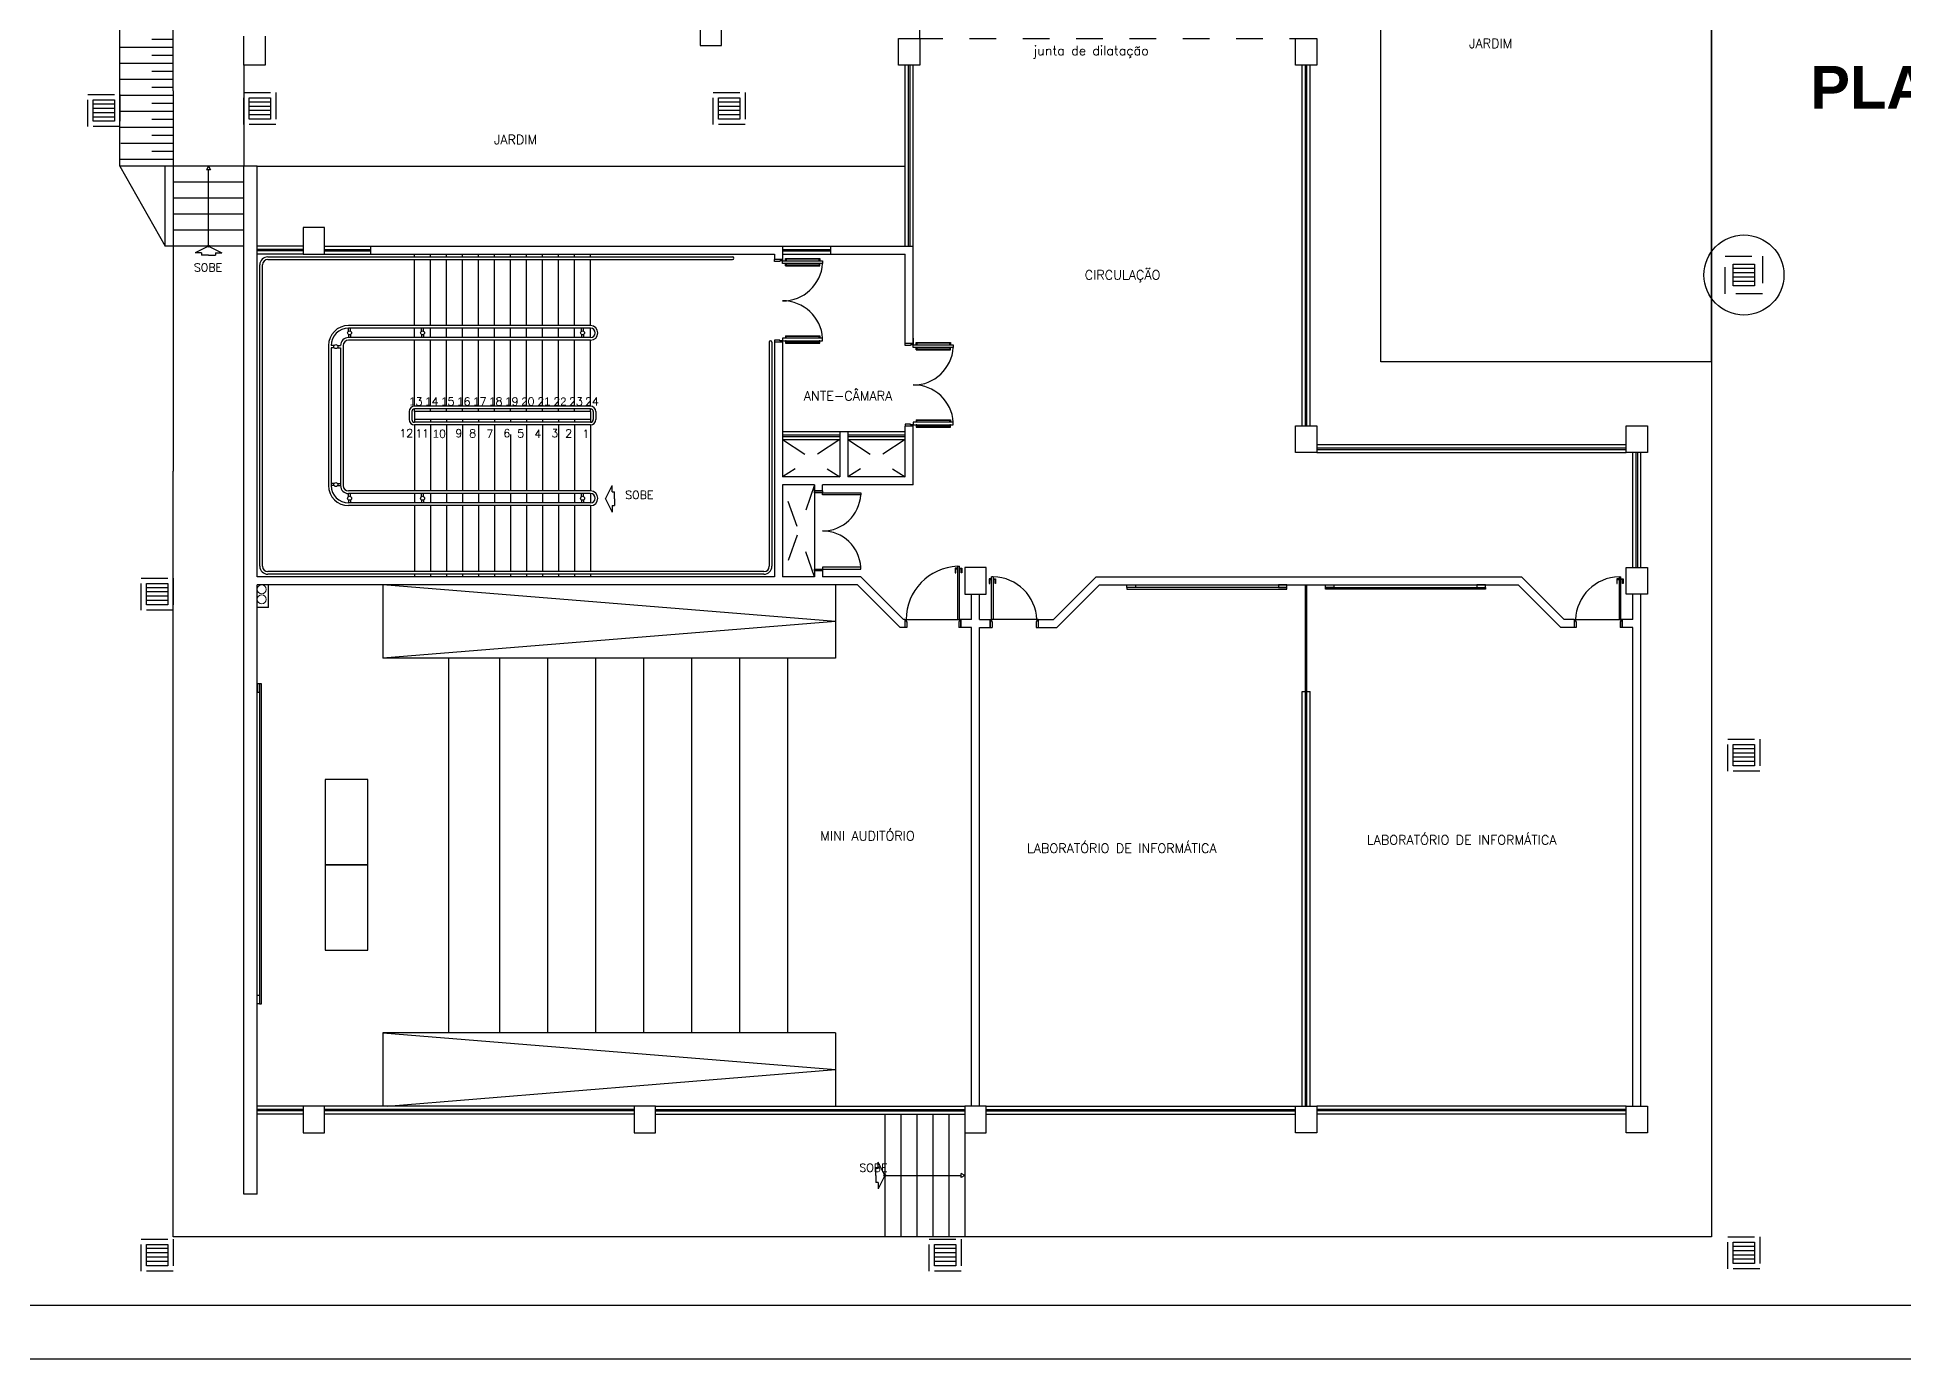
# Model space of a CAD drawing. Header units: millimetres. Extents: x -2485 to 3289, y -257 to 1952.
# Drawn here: x 8.61 to 15.61, y 44.51 to 49.46 of the extents above; entities that cross this region are included whole.
import ezdxf

# ---------------------------------------------------------------- set-up
doc = ezdxf.new("R2010")
doc.units = ezdxf.units.MM
doc.header["$LTSCALE"] = 0.3
for name, pattern in [('CONTINUO', [0]), ('HID', [0.37, 0.07, -0.1, 0.03, -0.1, 0.07]), ('HIDDEN2', [0.1875, 0.125, -0.0625]), ('T-5CM', [0.1, 0.05, -0.05])]:
    doc.linetypes.add(name, pattern=pattern)
for name, color, linetype in [('CAIXAS', 3, 'Continuous'), ('DETALHES ÁGUA PLUVIAL', 6, 'HID'), ('PAREDE', 7, 'CONTINUO'), ('PILAR', 2, 'Continuous'), ('PROJEÇÃO', 11, 'HIDDEN2'), ('TEX', 11, 'Continuous'), ('TEXTO', 3, 'Continuous')]:
    doc.layers.add(name, color=color, linetype=linetype)
doc.layers.add('IMPLANTAÇÃO  ÁGUA PLUVIAL', color=6, linetype='HID', lineweight=15)
doc.layers.add('prumada', color=9, linetype='Continuous', lineweight=15)
doc.styles.add('ROMANS', font='romans.shx', dxfattribs={"height": 0.03})
doc.styles.add('SANSSERIFBOLD', font='sasb____.pfb')

# ---------------------------------------------------------------- blocks, each defined once
blk = doc.blocks.new('CP40N')
at = {"layer": 'CAIXAS', "linetype": 'T-5CM'}
for p, q in [((-0.3, -0.3), (-0.3, 0.3)), ((-0.3, 0.3), (0.3, 0.3)), ((0.3, 0.3), (0.3, -0.3)), ((0.3, -0.3), (-0.3, -0.3))]:
    blk.add_line(p, q, dxfattribs=at)
at = {"layer": 'CAIXAS', "color": 9, "linetype": 'Continuous'}
for p, q in [((-0.2, -0.2), (-0.2, 0.2)), ((-0.2, 0.2), (0.2, 0.2)), ((0.2, 0.2), (0.2, -0.2)), ((0.2, -0.2), (-0.2, -0.2))]:
    blk.add_line(p, q, dxfattribs=at)
at = {"layer": 'CAIXAS', "color": 7}
for p, q in [((0.2, 0.12), (-0.2, 0.12)), ((0.2, 0.04), (-0.2, 0.04)), ((0.2, -0.04), (-0.2, -0.04)), ((0.2, -0.12), (-0.2, -0.12))]:
    blk.add_line(p, q, dxfattribs=at)
blk = doc.blocks.new('CP40')
at = {"layer": 'CAIXAS', "linetype": 'T-5CM'}
for p, q in [((-0.35, 0.35), (0.35, 0.35)), ((-0.35, -0.35), (-0.35, 0.35)), ((0.35, 0.35), (0.35, -0.35)), ((0.35, -0.35), (-0.35, -0.35))]:
    blk.add_line(p, q, dxfattribs=at)
at = {"layer": 'CAIXAS', "color": 9, "linetype": 'Continuous'}
for p, q in [((-0.2, 0.2), (0.2, 0.2)), ((-0.2, -0.2), (-0.2, 0.2)), ((0.2, 0.2), (0.2, -0.2)), ((0.2, -0.2), (-0.2, -0.2))]:
    blk.add_line(p, q, dxfattribs=at)
at = {"layer": 'CAIXAS', "color": 7}
for p, q in [((0.2, 0.12), (-0.2, 0.12)), ((0.2, 0.04), (-0.2, 0.04)), ((0.2, -0.04), (-0.2, -0.04)), ((0.2, -0.12), (-0.2, -0.12))]:
    blk.add_line(p, q, dxfattribs=at)

msp = doc.modelspace()

# ---------------------------------------------------------------- linework, layer by layer
at = {"color": 12, "linetype": 'Continuous'}
msp.add_line((0.5, 44.710518), (22.6, 44.710518), dxfattribs=at)
at = {"color": 4, "linetype": 'Continuous'}
msp.add_line((0, 44.510518), (22.8, 44.510518), dxfattribs=at)
at = {"layer": 'DETALHES ÁGUA PLUVIAL', "linetype": 'Continuous'}
msp.add_circle((15.010815, 48.573032), 0.15, dxfattribs=at)
at = {"layer": 'PAREDE'}
for p, q in [((8.92154, 48.981032), (8.92154, 53.253032)), ((9.12154, 49.263107), (9.12154, 53.253032)), ((13.64954, 48.247032), (13.64954, 50.433032)), ((14.88954, 48.247032), (14.88954, 50.433032)), ((14.88954, 50.433032), (14.88954, 48.247032)), ((11.92154, 49.460032), (11.92154, 49.533032)), ((8.92154, 49.42733), (9.04154, 49.42733)), ((9.04154, 49.45733), (9.12154, 49.45733)), ((9.04154, 49.42733), (9.12154, 49.42733)), ((9.38654, 49.360032), (9.38654, 49.468032)), ((9.46654, 49.468032), (9.46654, 49.360032)), ((8.92154, 49.36733), (9.04154, 49.36733)), ((9.04154, 49.39733), (9.12154, 49.39733)), ((9.04154, 49.36733), (9.12154, 49.36733)), ((9.04154, 49.33733), (9.12154, 49.33733)), ((9.38654, 49.360032), (9.38654, 49.203032)), ((9.38654, 49.360032), (9.38654, 48.981032)), ((9.46654, 49.360032), (9.38654, 49.360032)), ((11.86654, 48.681032), (11.86654, 49.360032)), ((11.87854, 48.681032), (11.87854, 49.360032)), ((11.88454, 48.681032), (11.88454, 49.360032)), ((11.89654, 48.681032), (11.89654, 49.360032)), ((13.35454, 48.007032), (13.35454, 49.360032)), ((13.36654, 48.007032), (13.36654, 49.360032)), ((13.37254, 48.007032), (13.37254, 49.360032)), ((13.38454, 48.007032), (13.38454, 49.360032)), ((8.92154, 49.30733), (9.04154, 49.30733)), ((9.04154, 49.30733), (9.12154, 49.30733)), ((9.04154, 49.27733), (9.12154, 49.27733)), ((9.12154, 49.263107), (9.12154, 47.838107)), ((8.92154, 49.24733), (9.04154, 49.24733)), ((9.04154, 49.24733), (9.105561, 49.24733)), ((9.04154, 49.21733), (9.075178, 49.21733)), ((9.075763, 49.21733), (9.12154, 49.21733)), ((9.105763, 49.24733), (9.12154, 49.24733)), ((8.92154, 49.18733), (9.04154, 49.18733)), ((8.92154, 49.12733), (8.984029, 49.12733)), ((8.985763, 49.12733), (9.041756, 49.12733)), ((9.04154, 49.18733), (9.044795, 49.18733)), ((9.041756, 49.15733), (9.12154, 49.15733)), ((9.041756, 49.12733), (9.12154, 49.12733)), ((9.045763, 49.18733), (9.12154, 49.18733)), ((8.92154, 49.06733), (8.923263, 49.06733)), ((8.925763, 49.06733), (9.041756, 49.06733)), ((9.041756, 49.09733), (9.12154, 49.09733)), ((9.041756, 49.06733), (9.12154, 49.06733)), ((8.92154, 49.00733), (9.041756, 49.00733)), ((9.041756, 49.03733), (9.12154, 49.03733)), ((9.041756, 49.00733), (9.12154, 49.00733)), ((8.92154, 48.981032), (9.09154, 48.681032)), ((9.12154, 48.981032), (8.92154, 48.981032)), ((9.09154, 48.681032), (9.09154, 48.981032)), ((9.38654, 48.981032), (9.12154, 48.981032)), ((9.12154, 48.981032), (9.12154, 48.681032)), ((9.38654, 48.921032), (9.12154, 48.921032)), ((9.25404, 48.981032), (9.246228, 48.967502)), ((9.261852, 48.967502), (9.246228, 48.967502)), ((9.25404, 48.981032), (9.261852, 48.967502)), ((9.25404, 48.681032), (9.25404, 48.967502)), ((9.38654, 45.127032), (9.38654, 48.981032)), ((9.43654, 48.981032), (9.38654, 48.981032)), ((9.43654, 47.441032), (9.43654, 48.981032)), ((9.43654, 48.981032), (11.64354, 48.981032)), ((9.43654, 48.981032), (11.86654, 48.981032)), ((9.43654, 48.651032), (9.43654, 48.981032)), ((9.38654, 48.861032), (9.12154, 48.861032)), ((9.38654, 48.801032), (9.12154, 48.801032)), ((9.38654, 48.741032), (9.12154, 48.741032)), ((9.43654, 47.441032), (9.43654, 48.761032)), ((9.12154, 48.681032), (9.09154, 48.681032)), ((9.38654, 48.681032), (9.12154, 48.681032)), ((9.25404, 48.681032), (9.204175, 48.6561)), ((9.228244, 48.6561), (9.204175, 48.6561)), ((9.228244, 48.6561), (9.228244, 48.647251)), ((9.25404, 48.647251), (9.228244, 48.647251)), ((9.25404, 48.681032), (9.303905, 48.6561)), ((9.25404, 48.647251), (9.279836, 48.647251)), ((9.279836, 48.6561), (9.279836, 48.647251)), ((9.279836, 48.6561), (9.303905, 48.6561)), ((9.60954, 48.681032), (9.43654, 48.681032)), ((9.60954, 48.669032), (9.43654, 48.669032)), ((9.60954, 48.663032), (9.43654, 48.663032)), ((9.43654, 47.441032), (9.43654, 48.651032)), ((9.60954, 48.651032), (9.43654, 48.651032)), ((9.47654, 48.641032), (11.218382, 48.641032)), ((9.68954, 48.681032), (9.86254, 48.681032)), ((9.68954, 48.669032), (9.86254, 48.669032)), ((9.68954, 48.663032), (9.86254, 48.663032)), ((9.68954, 48.651032), (9.86254, 48.651032)), ((9.86254, 48.681032), (11.40654, 48.681032)), ((9.86254, 48.651032), (9.86254, 48.681032)), ((9.86254, 48.651032), (11.37654, 48.651032)), ((10.02654, 48.641032), (10.02654, 48.651032)), ((10.08654, 48.641032), (10.08654, 48.651032)), ((10.14654, 48.641032), (10.14654, 48.651032)), ((10.20654, 48.641032), (10.20654, 48.651032)), ((10.26654, 48.641032), (10.26654, 48.651032)), ((10.32654, 48.641032), (10.32654, 48.651032)), ((10.38654, 48.641032), (10.38654, 48.651032)), ((10.38654, 48.641032), (10.38654, 48.651032)), ((10.44654, 48.641032), (10.44654, 48.651032)), ((10.50654, 48.641032), (10.50654, 48.651032)), ((10.56654, 48.641032), (10.56654, 48.651032)), ((10.62654, 48.641032), (10.62654, 48.651032)), ((10.68654, 48.641032), (10.68654, 48.651032)), ((11.37654, 48.651032), (11.37654, 48.631032)), ((11.40654, 48.681032), (11.40654, 48.631032)), ((11.40654, 48.681032), (11.58654, 48.681032)), ((11.40654, 48.669032), (11.58654, 48.669032)), ((11.40654, 48.663032), (11.58654, 48.663032)), ((11.40654, 48.651032), (11.58654, 48.651032)), ((11.41704, 48.626032), (11.41704, 48.634782)), ((11.41704, 48.634782), (11.546161, 48.634782)), ((11.543361, 48.632595), (11.41984, 48.632595)), ((11.41984, 48.632595), (11.41984, 48.626032)), ((11.543361, 48.626032), (11.543361, 48.632595)), ((11.546161, 48.634782), (11.546161, 48.626032)), ((11.58654, 48.681032), (11.58654, 48.651032)), ((11.58654, 48.681032), (11.89654, 48.681032)), ((11.58654, 48.651032), (11.86654, 48.651032)), ((11.86654, 48.316032), (11.86654, 48.651032)), ((11.89654, 48.316032), (11.89654, 48.681032)), ((9.44654, 47.481032), (9.44654, 48.611032)), ((9.45654, 47.481032), (9.45654, 48.611032)), ((9.47654, 48.631032), (11.218382, 48.631032)), ((10.02654, 48.383532), (10.02654, 48.631032)), ((10.08654, 48.383532), (10.08654, 48.631032)), ((10.14654, 48.383532), (10.14654, 48.631032)), ((10.20654, 48.383532), (10.20654, 48.631032)), ((10.26654, 48.383532), (10.26654, 48.631032)), ((10.32654, 48.383532), (10.32654, 48.631032)), ((10.38654, 48.383532), (10.38654, 48.631032)), ((10.38654, 48.383532), (10.38654, 48.631032)), ((10.44654, 48.383532), (10.44654, 48.631032)), ((10.50654, 48.383532), (10.50654, 48.631032)), ((10.56654, 48.383532), (10.56654, 48.631032)), ((10.62654, 48.383532), (10.62654, 48.631032)), ((10.68654, 48.383532), (10.68654, 48.631032)), ((11.40654, 48.631032), (11.37654, 48.631032)), ((11.37654, 48.623532), (11.37654, 48.631032)), ((11.39654, 48.623532), (11.37654, 48.623532)), ((11.40654, 48.626032), (11.39654, 48.626032)), ((11.39654, 48.626032), (11.39654, 48.623532)), ((11.40654, 48.631032), (11.40654, 48.626032)), ((11.40654, 48.626032), (11.55654, 48.626032)), ((11.40654, 48.616032), (11.40654, 48.626032)), ((11.55654, 48.616032), (11.40654, 48.616032)), ((11.41984, 48.626032), (11.41704, 48.626032)), ((11.41704, 48.607282), (11.41704, 48.616032)), ((11.41704, 48.607282), (11.546161, 48.607282)), ((11.41984, 48.616032), (11.41984, 48.60947)), ((11.543361, 48.60947), (11.41984, 48.60947)), ((11.546161, 48.626032), (11.543361, 48.626032)), ((11.546161, 48.616032), (11.543361, 48.616032)), ((11.543361, 48.616032), (11.543361, 48.60947)), ((11.546161, 48.607282), (11.546161, 48.616032)), ((11.55654, 48.626032), (11.55654, 48.616032)), ((10.68654, 48.383532), (9.77904, 48.383532)), ((10.68654, 48.373532), (9.77904, 48.373532)), ((9.77904, 48.362377), (9.77904, 48.373532)), ((9.78704, 48.362377), (9.78704, 48.373532)), ((10.02654, 48.361032), (10.02654, 48.373532)), ((10.02654, 48.338532), (10.02654, 48.373532)), ((10.05254, 48.362377), (10.05254, 48.373532)), ((10.06054, 48.362377), (10.06054, 48.373532)), ((10.08654, 48.361032), (10.08654, 48.373532)), ((10.08654, 48.338532), (10.08654, 48.373532)), ((10.14654, 48.361032), (10.14654, 48.373532)), ((10.14654, 48.338532), (10.14654, 48.373532)), ((10.20654, 48.361032), (10.20654, 48.373532)), ((10.20654, 48.338532), (10.20654, 48.373532)), ((10.26654, 48.361032), (10.26654, 48.373532)), ((10.26654, 48.338532), (10.26654, 48.373532)), ((10.32654, 48.361032), (10.32654, 48.373532)), ((10.32654, 48.338532), (10.32654, 48.373532)), ((10.38654, 48.361032), (10.38654, 48.373532)), ((10.38654, 48.361032), (10.38654, 48.373532)), ((10.38654, 48.338532), (10.38654, 48.373532)), ((10.38654, 48.338532), (10.38654, 48.373532)), ((10.44654, 48.361032), (10.44654, 48.373532)), ((10.44654, 48.338532), (10.44654, 48.373532)), ((10.50654, 48.361032), (10.50654, 48.373532)), ((10.50654, 48.338532), (10.50654, 48.373532)), ((10.56654, 48.361032), (10.56654, 48.373532)), ((10.56654, 48.338532), (10.56654, 48.373532)), ((10.62654, 48.361032), (10.62654, 48.373532)), ((10.62654, 48.338532), (10.62654, 48.373532)), ((10.65254, 48.362377), (10.65254, 48.373532)), ((10.66054, 48.362377), (10.66054, 48.373532)), ((10.68654, 48.361032), (10.68654, 48.373532)), ((10.68654, 48.338532), (10.68654, 48.373532)), ((9.70404, 48.308532), (9.70404, 47.783532)), ((9.725196, 48.308532), (9.71404, 48.308532)), ((9.725196, 48.300532), (9.71404, 48.300532)), ((9.71404, 48.300532), (9.71404, 47.783532)), ((9.737884, 48.308532), (9.74904, 48.308532)), ((9.737884, 48.300532), (9.74904, 48.300532)), ((9.74904, 48.300532), (9.74904, 47.783532)), ((9.75904, 48.308532), (9.75904, 47.783532)), ((9.77904, 48.349688), (9.77904, 48.338532)), ((10.68654, 48.338532), (9.77904, 48.338532)), ((10.68654, 48.328532), (9.77904, 48.328532)), ((9.78704, 48.349688), (9.78704, 48.338532)), ((10.02654, 48.338532), (10.02654, 48.351032)), ((10.02654, 48.081032), (10.02654, 48.328532)), ((10.05254, 48.349688), (10.05254, 48.338532)), ((10.06054, 48.349688), (10.06054, 48.338532)), ((10.08654, 48.338532), (10.08654, 48.351032)), ((10.08654, 48.081032), (10.08654, 48.328532)), ((10.14654, 48.338532), (10.14654, 48.351032)), ((10.14654, 48.081032), (10.14654, 48.328532)), ((10.20654, 48.338532), (10.20654, 48.351032)), ((10.20654, 48.081032), (10.20654, 48.328532)), ((10.26654, 48.338532), (10.26654, 48.351032)), ((10.26654, 48.081032), (10.26654, 48.328532)), ((10.32654, 48.338532), (10.32654, 48.351032)), ((10.32654, 48.081032), (10.32654, 48.328532)), ((10.38654, 48.338532), (10.38654, 48.351032)), ((10.38654, 48.338532), (10.38654, 48.351032)), ((10.38654, 48.081032), (10.38654, 48.328532)), ((10.38654, 48.081032), (10.38654, 48.328532)), ((10.44654, 48.338532), (10.44654, 48.351032)), ((10.44654, 48.081032), (10.44654, 48.328532)), ((10.50654, 48.338532), (10.50654, 48.351032)), ((10.50654, 48.081032), (10.50654, 48.328532)), ((10.56654, 48.338532), (10.56654, 48.351032)), ((10.56654, 48.081032), (10.56654, 48.328532)), ((10.62654, 48.338532), (10.62654, 48.351032)), ((10.62654, 48.081032), (10.62654, 48.328532)), ((10.65254, 48.349688), (10.65254, 48.338532)), ((10.66054, 48.349688), (10.66054, 48.338532)), ((10.68654, 48.338532), (10.68654, 48.351032)), ((10.68654, 48.081032), (10.68654, 48.328532)), ((11.35654, 48.321032), (11.35654, 47.481032)), ((11.36654, 48.321032), (11.36654, 47.481032)), ((11.39654, 48.328532), (11.37654, 48.328532)), ((11.37654, 48.328532), (11.37654, 48.321032)), ((11.37654, 48.321032), (11.37654, 47.441032)), ((11.40654, 48.321032), (11.37654, 48.321032)), ((11.39654, 48.326032), (11.39654, 48.328532)), ((11.40654, 48.326032), (11.39654, 48.326032)), ((11.55654, 48.336032), (11.40654, 48.336032)), ((11.40654, 48.336032), (11.40654, 48.326032)), ((11.40654, 48.321032), (11.40654, 48.326032)), ((11.40654, 48.326032), (11.55654, 48.326032)), ((11.40654, 48.321032), (11.40654, 47.816032)), ((11.41704, 48.344782), (11.546161, 48.344782)), ((11.41704, 48.344782), (11.41704, 48.336032)), ((11.41704, 48.326032), (11.41704, 48.317282)), ((11.41984, 48.326032), (11.41704, 48.326032)), ((11.41704, 48.317282), (11.546161, 48.317282)), ((11.543361, 48.342595), (11.41984, 48.342595)), ((11.41984, 48.336032), (11.41984, 48.342595)), ((11.41984, 48.31947), (11.41984, 48.326032)), ((11.543361, 48.31947), (11.41984, 48.31947)), ((11.543361, 48.336032), (11.543361, 48.342595)), ((11.546161, 48.336032), (11.543361, 48.336032)), ((11.546161, 48.326032), (11.543361, 48.326032)), ((11.543361, 48.326032), (11.543361, 48.31947)), ((11.546161, 48.344782), (11.546161, 48.336032)), ((11.546161, 48.317282), (11.546161, 48.326032)), ((11.55654, 48.326032), (11.55654, 48.336032)), ((11.89654, 48.316032), (11.86654, 48.316032)), ((11.86654, 48.308532), (11.86654, 48.316032)), ((11.88654, 48.308532), (11.86654, 48.308532)), ((11.89654, 48.311032), (11.88654, 48.311032)), ((11.88654, 48.311032), (11.88654, 48.308532)), ((11.89654, 48.336032), (11.89654, 48.316032)), ((11.89654, 48.316032), (11.89654, 48.311032)), ((11.89654, 48.311032), (12.04654, 48.311032)), ((11.89654, 48.301032), (11.89654, 48.311032)), ((12.04654, 48.301032), (11.89654, 48.301032)), ((11.90704, 48.311032), (11.90704, 48.319782)), ((11.90704, 48.319782), (12.036161, 48.319782)), ((11.90984, 48.311032), (11.90704, 48.311032)), ((11.90704, 48.292282), (11.90704, 48.301032)), ((11.90704, 48.292282), (12.036161, 48.292282)), ((12.033361, 48.317595), (11.90984, 48.317595)), ((11.90984, 48.317595), (11.90984, 48.311032)), ((11.90984, 48.301032), (11.90984, 48.29447)), ((12.033361, 48.29447), (11.90984, 48.29447)), ((12.033361, 48.311032), (12.033361, 48.317595)), ((12.036161, 48.311032), (12.033361, 48.311032)), ((12.036161, 48.301032), (12.033361, 48.301032)), ((12.033361, 48.301032), (12.033361, 48.29447)), ((12.036161, 48.319782), (12.036161, 48.311032)), ((12.036161, 48.292282), (12.036161, 48.301032)), ((12.04654, 48.311032), (12.04654, 48.301032)), ((14.88954, 48.247032), (13.64954, 48.247032)), ((14.88954, 48.247032), (14.88954, 44.967032)), ((10.68654, 48.081032), (10.02654, 48.081032)), ((10.00654, 48.061032), (10.00654, 48.031032)), ((10.01654, 48.061032), (10.01654, 48.031032)), ((10.68654, 48.071032), (10.02654, 48.071032)), ((10.02654, 48.061032), (10.02654, 48.071032)), ((10.02654, 48.061032), (10.02654, 48.031032)), ((10.68654, 48.061032), (10.02654, 48.061032)), ((10.68654, 48.031032), (10.02654, 48.031032)), ((10.02654, 48.031032), (10.02654, 48.021032)), ((10.68654, 48.021032), (10.02654, 48.021032)), ((10.68654, 48.011032), (10.02654, 48.011032)), ((10.02654, 48.011032), (10.02654, 47.763532)), ((10.08654, 48.061032), (10.08654, 48.071032)), ((10.08654, 48.031032), (10.08654, 48.021032)), ((10.08654, 48.011032), (10.08654, 47.763532)), ((10.14654, 48.061032), (10.14654, 48.071032)), ((10.14654, 48.031032), (10.14654, 48.021032)), ((10.14654, 48.011032), (10.14654, 47.763532)), ((10.20654, 48.061032), (10.20654, 48.071032)), ((10.20654, 48.031032), (10.20654, 48.021032)), ((10.20654, 48.011032), (10.20654, 47.763532)), ((10.26654, 48.061032), (10.26654, 48.071032)), ((10.26654, 48.031032), (10.26654, 48.021032)), ((10.26654, 48.011032), (10.26654, 47.763532)), ((10.32654, 48.061032), (10.32654, 48.071032)), ((10.32654, 48.031032), (10.32654, 48.021032)), ((10.32654, 48.011032), (10.32654, 47.763532)), ((10.38654, 48.061032), (10.38654, 48.071032)), ((10.38654, 48.061032), (10.38654, 48.071032)), ((10.68654, 48.061032), (10.38654, 48.061032)), ((10.38654, 48.031032), (10.38654, 48.021032)), ((10.44654, 48.061032), (10.44654, 48.071032)), ((10.44654, 48.031032), (10.44654, 48.021032)), ((10.44654, 48.011032), (10.44654, 47.763532)), ((10.50654, 48.061032), (10.50654, 48.071032)), ((10.50654, 48.031032), (10.50654, 48.021032)), ((10.50654, 48.011032), (10.50654, 47.763532)), ((10.56654, 48.061032), (10.56654, 48.071032)), ((10.56654, 48.031032), (10.56654, 48.021032)), ((10.56654, 48.011032), (10.56654, 47.763532)), ((10.62654, 48.061032), (10.62654, 48.071032)), ((10.62654, 48.031032), (10.62654, 48.021032)), ((10.62654, 48.011032), (10.62654, 47.763532)), ((10.68654, 48.061032), (10.68654, 48.071032)), ((10.68654, 48.061032), (10.68654, 48.031032)), ((10.68654, 48.031032), (10.68654, 48.021032)), ((10.68654, 48.011032), (10.68654, 47.763532)), ((10.69654, 48.061032), (10.69654, 48.031032)), ((10.70654, 48.061032), (10.70654, 48.031032)), ((11.88654, 48.013532), (11.86654, 48.013532)), ((11.86654, 48.013532), (11.86654, 48.006032)), ((11.86654, 47.986032), (11.86654, 48.006032)), ((11.86654, 47.816032), (11.86654, 48.006032)), ((11.86654, 47.986032), (11.86654, 48.006032)), ((11.89654, 48.006032), (11.86654, 48.006032)), ((11.88654, 48.011032), (11.88654, 48.013532)), ((11.89654, 48.011032), (11.88654, 48.011032)), ((12.04654, 48.021032), (11.89654, 48.021032)), ((11.89654, 48.021032), (11.89654, 48.011032)), ((11.89654, 48.006032), (11.89654, 48.011032)), ((11.89654, 48.011032), (12.04654, 48.011032)), ((11.89654, 47.986032), (11.89654, 48.006032)), ((11.89654, 47.786032), (11.89654, 48.006032)), ((11.90704, 48.029782), (12.036161, 48.029782)), ((11.90704, 48.029782), (11.90704, 48.021032)), ((11.90704, 48.011032), (11.90704, 48.002282)), ((11.90984, 48.011032), (11.90704, 48.011032)), ((12.033361, 48.027595), (11.90984, 48.027595)), ((11.90984, 48.021032), (11.90984, 48.027595)), ((11.90984, 48.00447), (11.90984, 48.011032)), ((12.033361, 48.00447), (11.90984, 48.00447)), ((12.033361, 48.021032), (12.033361, 48.027595)), ((12.036161, 48.021032), (12.033361, 48.021032)), ((12.036161, 48.011032), (12.033361, 48.011032)), ((12.033361, 48.011032), (12.033361, 48.00447)), ((12.036161, 48.029782), (12.036161, 48.021032)), ((12.036161, 48.002282), (12.036161, 48.011032)), ((12.04654, 48.011032), (12.04654, 48.021032)), ((10.38654, 47.974533), (10.38654, 47.763532)), ((11.40654, 47.986032), (11.62154, 47.986032)), ((11.40654, 47.974032), (11.62154, 47.974032)), ((11.40654, 47.968032), (11.62154, 47.968032)), ((11.40654, 47.956032), (11.62154, 47.956032)), ((11.62154, 47.986032), (11.62154, 47.816032)), ((11.62154, 47.986032), (11.65154, 47.986032)), ((11.65154, 47.986032), (11.65154, 47.816032)), ((11.65154, 47.986032), (11.86654, 47.986032)), ((11.65154, 47.974032), (11.86654, 47.974032)), ((11.65154, 47.968032), (11.86654, 47.968032)), ((11.65154, 47.956032), (11.86654, 47.956032)), ((11.90704, 48.002282), (12.036161, 48.002282)), ((13.40954, 47.937032), (14.56954, 47.937032)), ((13.40954, 47.925032), (14.56954, 47.925032)), ((13.40954, 47.919032), (14.56954, 47.919032)), ((13.40954, 47.907032), (14.56954, 47.907032)), ((14.59454, 47.476032), (14.59454, 47.907032)), ((14.60654, 47.476032), (14.60654, 47.907032)), ((14.61254, 47.476032), (14.61254, 47.907032)), ((14.62454, 47.476032), (14.62454, 47.907032)), ((9.12154, 44.967032), (9.12154, 47.838107)), ((11.62154, 47.816032), (11.40654, 47.816032)), ((11.86654, 47.816032), (11.65154, 47.816032)), ((9.725196, 47.791532), (9.71404, 47.791532)), ((9.725196, 47.783532), (9.71404, 47.783532)), ((9.737884, 47.791532), (9.74904, 47.791532)), ((9.737884, 47.783532), (9.74904, 47.783532)), ((10.68654, 47.763532), (9.77904, 47.763532)), ((10.68654, 47.753532), (9.77904, 47.753532)), ((9.77904, 47.742377), (9.77904, 47.753532)), ((9.77904, 47.729688), (9.77904, 47.718532)), ((9.78704, 47.742377), (9.78704, 47.753532)), ((9.78704, 47.729688), (9.78704, 47.718532)), ((10.02654, 47.753532), (10.02654, 47.718532)), ((10.02654, 47.753532), (10.02654, 47.741032)), ((10.02654, 47.731032), (10.02654, 47.718532)), ((10.05254, 47.742377), (10.05254, 47.753532)), ((10.05254, 47.729688), (10.05254, 47.718532)), ((10.06054, 47.742377), (10.06054, 47.753532)), ((10.06054, 47.729688), (10.06054, 47.718532)), ((10.08654, 47.753532), (10.08654, 47.718532)), ((10.08654, 47.753532), (10.08654, 47.741032)), ((10.08654, 47.731032), (10.08654, 47.718532)), ((10.14654, 47.753532), (10.14654, 47.718532)), ((10.14654, 47.753532), (10.14654, 47.741032)), ((10.14654, 47.731032), (10.14654, 47.718532)), ((10.20654, 47.753532), (10.20654, 47.718532)), ((10.20654, 47.753532), (10.20654, 47.741032)), ((10.20654, 47.731032), (10.20654, 47.718532)), ((10.26654, 47.753532), (10.26654, 47.718532)), ((10.26654, 47.753532), (10.26654, 47.741032)), ((10.26654, 47.731032), (10.26654, 47.718532)), ((10.32654, 47.753532), (10.32654, 47.718532)), ((10.32654, 47.753532), (10.32654, 47.741032)), ((10.32654, 47.731032), (10.32654, 47.718532)), ((10.38654, 47.753532), (10.38654, 47.718532)), ((10.38654, 47.753532), (10.38654, 47.741032)), ((10.38654, 47.731032), (10.38654, 47.718532)), ((10.44654, 47.753532), (10.44654, 47.718532)), ((10.44654, 47.753532), (10.44654, 47.741032)), ((10.44654, 47.731032), (10.44654, 47.718532)), ((10.50654, 47.753532), (10.50654, 47.718532)), ((10.50654, 47.753532), (10.50654, 47.741032)), ((10.50654, 47.731032), (10.50654, 47.718532)), ((10.56654, 47.753532), (10.56654, 47.718532)), ((10.56654, 47.753532), (10.56654, 47.741032)), ((10.56654, 47.731032), (10.56654, 47.718532)), ((10.62654, 47.753532), (10.62654, 47.718532)), ((10.62654, 47.753532), (10.62654, 47.741032)), ((10.62654, 47.731032), (10.62654, 47.718532)), ((10.65254, 47.742377), (10.65254, 47.753532)), ((10.65254, 47.729688), (10.65254, 47.718532)), ((10.66054, 47.742377), (10.66054, 47.753532)), ((10.66054, 47.729688), (10.66054, 47.718532)), ((10.68654, 47.753532), (10.68654, 47.718532)), ((10.68654, 47.753532), (10.68654, 47.718532)), ((10.68654, 47.753532), (10.68654, 47.741032)), ((10.68654, 47.731032), (10.68654, 47.718532)), ((10.742585, 47.734173), (10.767518, 47.784038)), ((10.742585, 47.734173), (10.767518, 47.684308)), ((10.767518, 47.759969), (10.767518, 47.784038)), ((10.767518, 47.759969), (10.776367, 47.759969)), ((10.776367, 47.734173), (10.776367, 47.759969)), ((10.776367, 47.734173), (10.776367, 47.708377)), ((11.40654, 47.786032), (11.40654, 47.441032)), ((11.52654, 47.786032), (11.40654, 47.786032)), ((11.52654, 47.786032), (11.52654, 47.441032)), ((11.52654, 47.763532), (11.52654, 47.786032)), ((11.55654, 47.763532), (11.52654, 47.763532)), ((11.52654, 47.763532), (11.55654, 47.763532)), ((11.55654, 47.763532), (11.52654, 47.763532)), ((11.52654, 47.756532), (11.52654, 47.763532)), ((11.52654, 47.763532), (11.55654, 47.763532)), ((11.52654, 47.756532), (11.52654, 47.470532)), ((11.55654, 47.756532), (11.52654, 47.756532)), ((11.89654, 47.786032), (11.55654, 47.786032)), ((11.55654, 47.763532), (11.55654, 47.786032)), ((11.55654, 47.763532), (11.55654, 47.756532)), ((11.55654, 47.749532), (11.55654, 47.756532)), ((11.55654, 47.756532), (11.69954, 47.756532)), ((11.69954, 47.749532), (11.55654, 47.749532)), ((11.69954, 47.756532), (11.69954, 47.749532)), ((9.78704, 47.718532), (9.77904, 47.718532)), ((10.68654, 47.708532), (9.77904, 47.708532)), ((10.68654, 47.718532), (9.78704, 47.718532)), ((10.02654, 47.708532), (10.02654, 47.461032)), ((10.08654, 47.708532), (10.08654, 47.461032)), ((10.14654, 47.708532), (10.14654, 47.461032)), ((10.20654, 47.708532), (10.20654, 47.461032)), ((10.26654, 47.708532), (10.26654, 47.461032)), ((10.32654, 47.708532), (10.32654, 47.461032)), ((10.38654, 47.708532), (10.38654, 47.461032)), ((10.44654, 47.708532), (10.44654, 47.461032)), ((10.50654, 47.708532), (10.50654, 47.461032)), ((10.56654, 47.708532), (10.56654, 47.461032)), ((10.62654, 47.708532), (10.62654, 47.461032)), ((10.68654, 47.708532), (10.68654, 47.461032)), ((10.767518, 47.708377), (10.767518, 47.684308)), ((10.767518, 47.708377), (10.776367, 47.708377)), ((11.33654, 47.461032), (9.47654, 47.461032)), ((11.33654, 47.451032), (9.47654, 47.451032)), ((10.02654, 47.451032), (10.02654, 47.441032)), ((10.08654, 47.451032), (10.08654, 47.441032)), ((10.14654, 47.451032), (10.14654, 47.441032)), ((10.20654, 47.451032), (10.20654, 47.441032)), ((10.26654, 47.451032), (10.26654, 47.441032)), ((10.32654, 47.451032), (10.32654, 47.441032)), ((10.38654, 47.451032), (10.38654, 47.441032)), ((10.44654, 47.451032), (10.44654, 47.441032)), ((10.50654, 47.451032), (10.50654, 47.441032)), ((10.56654, 47.451032), (10.56654, 47.441032)), ((10.62654, 47.451032), (10.62654, 47.441032)), ((10.68654, 47.451032), (10.68654, 47.441032)), ((11.52654, 47.463532), (11.52654, 47.470532)), ((11.52654, 47.470532), (11.55654, 47.470532)), ((11.52654, 47.463532), (11.52654, 47.441032)), ((11.55654, 47.463532), (11.52654, 47.463532)), ((11.55654, 47.477532), (11.55654, 47.470532)), ((11.69954, 47.477532), (11.55654, 47.477532)), ((11.55654, 47.470532), (11.69954, 47.470532)), ((11.55654, 47.470532), (11.55654, 47.463532)), ((11.55654, 47.463532), (11.55654, 47.441032)), ((11.69954, 47.470532), (11.69954, 47.477532)), ((12.06254, 47.47445), (12.05379, 47.47445)), ((12.05379, 47.47445), (12.05379, 47.45695)), ((12.05379, 47.45695), (12.055977, 47.45695)), ((12.055977, 47.45695), (12.055977, 47.47165)), ((12.055977, 47.47165), (12.06254, 47.47165)), ((12.06254, 47.481032), (12.06254, 47.281032)), ((12.06254, 47.481032), (12.06954, 47.481032)), ((12.06954, 47.281032), (12.06954, 47.481032)), ((12.06954, 47.47445), (12.07829, 47.47445)), ((12.076102, 47.47165), (12.06954, 47.47165)), ((12.076102, 47.45695), (12.076102, 47.47165)), ((12.07829, 47.45695), (12.076102, 47.45695)), ((12.07829, 47.47445), (12.07829, 47.45695)), ((11.14254, 47.441032), (9.43654, 47.441032)), ((11.37654, 47.441032), (9.43654, 47.441032)), ((9.43654, 45.127032), (9.43654, 47.411032)), ((11.687113, 47.411032), (9.43654, 47.411032)), ((9.479041, 47.326063), (9.479041, 47.411032)), ((9.90754, 47.411032), (9.90754, 47.136032)), ((11.60454, 47.273532), (9.90754, 47.411032)), ((11.14254, 47.441032), (10.04254, 47.441032)), ((11.37654, 47.441032), (10.04254, 47.441032)), ((11.29254, 47.441032), (11.17254, 47.441032)), ((11.52654, 47.441032), (11.40654, 47.441032)), ((11.69954, 47.441032), (11.55654, 47.441032)), ((11.60454, 47.411032), (11.60454, 47.136032)), ((11.847113, 47.251032), (11.687113, 47.411032)), ((11.85954, 47.281032), (11.69954, 47.441032)), ((12.11454, 47.281032), (12.11454, 47.376032)), ((12.14454, 47.281032), (12.14454, 47.376032)), ((12.18954, 47.43445), (12.18079, 47.43445)), ((12.18079, 47.43445), (12.18079, 47.41695)), ((12.18079, 47.41695), (12.182977, 47.41695)), ((12.182977, 47.41695), (12.182977, 47.43165)), ((12.182977, 47.43165), (12.18954, 47.43165)), ((12.18954, 47.281032), (12.18954, 47.441032)), ((12.19654, 47.441032), (12.18954, 47.441032)), ((12.19654, 47.441032), (12.19654, 47.281032)), ((12.19654, 47.43445), (12.20529, 47.43445)), ((12.203102, 47.43165), (12.19654, 47.43165)), ((12.203102, 47.41695), (12.203102, 47.43165)), ((12.20529, 47.41695), (12.203102, 47.41695)), ((12.20529, 47.43445), (12.20529, 47.41695)), ((12.42254, 47.281032), (12.58254, 47.441032)), ((12.434966, 47.251032), (12.594966, 47.411032)), ((12.58254, 47.441032), (14.17654, 47.441032)), ((12.594966, 47.411032), (14.164113, 47.411032)), ((12.697527, 47.401737), (12.697527, 47.411032)), ((12.697527, 47.411032), (12.729626, 47.411032)), ((12.697527, 47.401737), (12.697527, 47.394737)), ((13.297527, 47.401737), (12.697527, 47.401737)), ((12.729626, 47.401737), (12.697527, 47.401737)), ((12.697527, 47.394737), (13.297527, 47.394737)), ((12.729626, 47.411032), (12.729626, 47.401737)), ((13.297527, 47.411032), (13.265428, 47.411032)), ((13.265428, 47.411032), (13.265428, 47.401737)), ((13.265428, 47.401737), (13.297527, 47.401737)), ((13.297527, 47.401737), (13.297527, 47.411032)), ((13.297527, 47.394737), (13.297527, 47.401737)), ((13.36654, 45.457032), (13.36654, 47.411032)), ((13.36654, 45.457032), (13.36654, 47.411032)), ((13.36654, 45.457032), (13.36654, 47.411032)), ((13.36654, 45.457032), (13.36654, 47.411032)), ((13.37254, 45.457032), (13.37254, 47.411032)), ((13.37254, 45.457032), (13.37254, 47.411032)), ((13.37254, 45.457032), (13.37254, 47.411032)), ((13.37254, 45.457032), (13.37254, 47.411032)), ((13.441553, 47.401737), (13.441553, 47.411032)), ((13.441553, 47.411032), (13.473652, 47.411032)), ((13.473652, 47.401737), (13.441553, 47.401737)), ((13.441553, 47.394737), (13.441553, 47.401737)), ((13.441553, 47.401737), (14.041553, 47.401737)), ((14.041553, 47.394737), (13.441553, 47.394737)), ((13.473652, 47.411032), (13.473652, 47.401737)), ((14.041553, 47.411032), (14.009454, 47.411032)), ((14.009454, 47.411032), (14.009454, 47.401737)), ((14.009454, 47.401737), (14.041553, 47.401737)), ((14.041553, 47.401737), (14.041553, 47.411032)), ((14.041553, 47.401737), (14.041553, 47.394737)), ((14.324113, 47.251032), (14.164113, 47.411032)), ((14.33654, 47.281032), (14.17654, 47.441032)), ((14.54254, 47.43445), (14.53379, 47.43445)), ((14.53379, 47.43445), (14.53379, 47.41695)), ((14.53379, 47.41695), (14.535977, 47.41695)), ((14.535977, 47.41695), (14.535977, 47.43165)), ((14.535977, 47.43165), (14.54254, 47.43165)), ((14.54254, 47.441032), (14.54254, 47.281032)), ((14.54254, 47.441032), (14.54954, 47.441032)), ((14.54954, 47.281032), (14.54954, 47.441032)), ((14.54954, 47.43445), (14.55829, 47.43445)), ((14.556102, 47.43165), (14.54954, 47.43165)), ((14.556102, 47.41695), (14.556102, 47.43165)), ((14.55829, 47.41695), (14.556102, 47.41695)), ((14.55829, 47.43445), (14.55829, 47.41695)), ((14.59454, 47.281032), (14.59454, 47.376032)), ((14.62454, 45.457032), (14.62454, 47.376032)), ((9.479041, 47.326063), (9.43654, 47.326063)), ((11.60454, 47.273532), (9.90754, 47.136032)), ((11.86454, 47.251032), (11.847113, 47.251032)), ((11.86454, 47.281032), (11.85954, 47.281032)), ((11.86454, 47.281032), (11.86454, 47.251032)), ((11.86454, 47.281032), (11.86954, 47.281032)), ((11.87204, 47.251032), (11.86454, 47.251032)), ((11.86954, 47.281032), (11.86954, 47.274032)), ((11.86954, 47.281032), (12.06254, 47.281032)), ((11.86954, 47.274032), (11.87204, 47.274032)), ((11.87204, 47.274032), (11.87204, 47.251032)), ((12.06254, 47.281032), (12.06954, 47.281032)), ((12.06954, 47.274032), (12.06704, 47.274032)), ((12.06704, 47.274032), (12.06704, 47.251032)), ((12.07454, 47.251032), (12.06704, 47.251032)), ((12.07454, 47.281032), (12.06954, 47.281032)), ((12.06954, 47.281032), (12.06954, 47.274032)), ((12.07454, 47.251032), (12.07454, 47.281032)), ((12.11454, 47.281032), (12.07454, 47.281032)), ((12.07454, 47.281032), (12.07454, 47.251032)), ((12.11454, 47.251032), (12.07454, 47.251032)), ((12.11454, 45.457032), (12.11454, 47.251032)), ((12.14454, 47.281032), (12.18454, 47.281032)), ((12.14454, 45.457032), (12.14454, 47.251032)), ((12.14454, 47.251032), (12.18454, 47.251032)), ((12.18454, 47.251032), (12.18454, 47.281032)), ((12.18454, 47.281032), (12.18454, 47.251032)), ((12.18454, 47.281032), (12.18954, 47.281032)), ((12.18454, 47.251032), (12.19204, 47.251032)), ((12.19654, 47.281032), (12.18954, 47.281032)), ((12.18954, 47.281032), (12.18954, 47.274032)), ((12.18954, 47.274032), (12.19204, 47.274032)), ((12.19204, 47.274032), (12.19204, 47.251032)), ((12.35954, 47.281032), (12.19654, 47.281032)), ((12.35954, 47.274032), (12.35704, 47.274032)), ((12.35704, 47.274032), (12.35704, 47.251032)), ((12.35704, 47.251032), (12.36454, 47.251032)), ((12.36454, 47.281032), (12.35954, 47.281032)), ((12.35954, 47.281032), (12.35954, 47.274032)), ((12.36454, 47.281032), (12.36454, 47.251032)), ((12.36454, 47.281032), (12.42254, 47.281032)), ((12.36454, 47.251032), (12.434966, 47.251032)), ((14.37454, 47.251032), (14.324113, 47.251032)), ((14.37454, 47.281032), (14.33654, 47.281032)), ((14.37454, 47.281032), (14.37454, 47.251032)), ((14.37454, 47.281032), (14.37954, 47.281032)), ((14.38204, 47.251032), (14.37454, 47.251032)), ((14.37954, 47.281032), (14.54254, 47.281032)), ((14.37954, 47.281032), (14.37954, 47.274032)), ((14.37954, 47.274032), (14.38204, 47.274032)), ((14.38204, 47.274032), (14.38204, 47.251032)), ((14.54254, 47.281032), (14.54954, 47.281032)), ((14.54954, 47.274032), (14.54704, 47.274032)), ((14.54704, 47.274032), (14.54704, 47.251032)), ((14.55454, 47.251032), (14.54704, 47.251032)), ((14.55454, 47.281032), (14.54954, 47.281032)), ((14.54954, 47.281032), (14.54954, 47.274032)), ((14.55454, 47.251032), (14.55454, 47.281032)), ((14.59454, 47.281032), (14.55454, 47.281032)), ((14.55454, 47.281032), (14.55454, 47.251032)), ((14.59454, 47.251032), (14.55454, 47.251032)), ((14.59454, 45.457032), (14.59454, 47.251032)), ((11.60454, 47.136032), (9.90754, 47.136032)), ((10.154124, 47.136032), (10.154124, 45.732032)), ((10.34454, 47.136032), (10.34454, 45.732032)), ((10.34454, 47.132002), (10.34454, 45.732032)), ((10.52454, 47.136032), (10.52454, 45.732032)), ((10.70454, 47.136032), (10.70454, 45.732032)), ((10.70454, 47.136032), (10.70454, 45.732032)), ((10.88454, 47.136032), (10.88454, 45.732032)), ((11.06454, 47.136032), (11.06454, 45.732032)), ((11.06454, 47.136032), (11.06454, 45.732032)), ((11.24454, 47.136032), (11.24454, 45.732032)), ((11.42454, 47.136032), (11.42454, 45.732032)), ((9.445835, 47.040983), (9.43654, 47.040983)), ((9.43654, 47.040983), (9.43654, 47.008884)), ((9.445835, 47.008884), (9.445835, 47.040983)), ((9.452835, 47.040983), (9.445835, 47.040983)), ((9.445835, 47.040983), (9.445835, 45.840983)), ((9.452835, 45.840983), (9.452835, 47.040983)), ((9.43654, 47.008884), (9.445835, 47.008884)), ((13.35454, 47.011032), (13.38454, 47.011032)), ((13.35454, 45.457032), (13.35454, 47.011032)), ((13.38454, 45.457032), (13.38454, 47.011032)), ((9.851298, 46.681938), (9.691298, 46.681938)), ((9.691298, 46.681938), (9.691298, 46.361938)), ((9.851298, 46.361938), (9.851298, 46.681938)), ((9.38654, 45.442032), (9.38654, 46.467464)), ((9.691298, 46.361938), (9.851298, 46.361938)), ((9.851298, 46.361938), (9.691298, 46.361938)), ((9.691298, 46.361938), (9.691298, 46.041938)), ((9.851298, 46.041938), (9.851298, 46.361938)), ((9.691298, 46.041938), (9.851298, 46.041938)), ((9.43654, 45.840983), (9.43654, 45.873082)), ((9.43654, 45.873082), (9.445835, 45.873082)), ((9.445835, 45.840983), (9.43654, 45.840983)), ((9.445835, 45.873082), (9.445835, 45.840983)), ((9.445835, 45.840983), (9.452835, 45.840983)), ((11.60454, 45.732032), (9.90754, 45.732032)), ((9.90754, 45.732032), (9.90754, 45.457032)), ((9.90754, 45.732032), (11.60454, 45.594532)), ((11.60454, 45.732032), (11.60454, 45.457032)), ((9.92454, 45.457032), (11.60454, 45.594532)), ((9.60954, 45.457032), (9.43654, 45.457032)), ((9.60954, 45.445032), (9.43654, 45.445032)), ((9.60954, 45.439032), (9.43654, 45.439032)), ((9.60954, 45.427032), (9.43654, 45.427032)), ((10.84954, 45.457032), (9.68954, 45.457032)), ((10.84954, 45.445032), (9.68954, 45.445032)), ((10.84954, 45.439032), (9.68954, 45.439032)), ((10.84954, 45.427032), (9.68954, 45.427032)), ((10.92954, 45.457032), (12.08954, 45.457032)), ((10.92954, 45.445032), (12.08954, 45.445032)), ((10.92954, 45.439032), (12.08954, 45.439032)), ((10.92954, 45.427032), (12.08954, 45.427032)), ((11.78954, 45.427032), (11.78954, 44.967032)), ((11.84954, 45.427032), (11.84954, 44.967032)), ((11.90954, 45.427032), (11.90954, 44.967032)), ((11.96954, 45.427032), (11.96954, 44.967032)), ((12.02954, 45.427032), (12.02954, 44.967032)), ((12.16954, 45.457032), (13.32954, 45.457032)), ((12.16954, 45.445032), (13.32954, 45.445032)), ((12.16954, 45.439032), (13.32954, 45.439032)), ((12.16954, 45.427032), (13.32954, 45.427032)), ((14.56954, 45.457032), (13.40954, 45.457032)), ((14.56954, 45.445032), (13.40954, 45.445032)), ((14.56954, 45.439032), (13.40954, 45.439032)), ((14.56954, 45.427032), (13.40954, 45.427032)), ((12.08954, 45.357032), (12.08954, 44.967032)), ((11.755758, 45.197032), (11.755758, 45.222828)), ((11.764607, 45.222828), (11.755758, 45.222828)), ((11.764607, 45.222828), (11.764607, 45.246897)), ((11.78954, 45.197032), (11.764607, 45.246897)), ((12.076009, 45.18922), (12.076009, 45.204844)), ((12.08954, 45.197032), (12.076009, 45.204844)), ((11.755758, 45.197032), (11.755758, 45.171237)), ((11.764607, 45.171237), (11.755758, 45.171237)), ((11.78954, 45.197032), (11.764607, 45.147167)), ((11.764607, 45.171237), (11.764607, 45.147167)), ((11.78954, 45.197032), (12.076009, 45.197032)), ((12.08954, 45.197032), (12.076009, 45.18922)), ((9.43654, 45.127032), (9.38654, 45.127032)), ((14.88954, 44.967032), (9.12154, 44.967032))]:
    msp.add_line(p, q, dxfattribs=at)
for centre, radius in [((9.25404, 48.681032), 0.003413), ((9.25404, 48.681032), 0.003413), ((9.78304, 48.356032), 0.0075), ((10.05654, 48.356032), 0.0075), ((10.65654, 48.356032), 0.0075), ((9.73154, 48.304532), 0.0075), ((9.73154, 47.787532), 0.0075), ((9.78304, 47.736032), 0.0075), ((10.05654, 47.736032), 0.0075), ((10.65654, 47.736032), 0.0075), ((11.78954, 45.197032), 0.003413)]:
    msp.add_circle(centre, radius, dxfattribs=at)
for centre, radius, start, end in [((9.47654, 48.611032), 0.03, 90, 180), ((11.218382, 48.636032), 0.005, 270, 90), ((9.47654, 48.611032), 0.02, 90, 180), ((11.40654, 48.626032), 0.150333, 270, 356.1859252), ((11.40654, 48.326032), 0.150333, 3.8140748, 90), ((9.77904, 48.308532), 0.075, 90, 180), ((9.77904, 48.308532), 0.065, 90, 180), ((10.68654, 48.356032), 0.0275, 270, 90), ((10.68654, 48.356032), 0.0175, 270, 90), ((9.77904, 48.308532), 0.03, 90, 180), ((9.77904, 48.308532), 0.02, 90, 180), ((11.36154, 48.321032), 0.005, 0, 180), ((11.89654, 48.311032), 0.150333, 270, 356.1859252), ((11.89654, 48.011032), 0.150333, 3.8140748, 90), ((10.02654, 48.061032), 0.02, 90, 180), ((10.68654, 48.061032), 0.02, 0, 90), ((10.02654, 48.031032), 0.02, 180, 270), ((10.02654, 48.061032), 0.01, 90, 180), ((10.02654, 48.031032), 0.01, 180, 270), ((10.68654, 48.061032), 0.01, 0, 90), ((10.68654, 48.031032), 0.01, 270, 0), ((10.68654, 48.031032), 0.02, 270, 0), ((9.77904, 47.783532), 0.075, 180, 270), ((9.77904, 47.783532), 0.065, 180, 270), ((9.77904, 47.783532), 0.03, 180, 270), ((9.77904, 47.783532), 0.02, 180, 270), ((10.68654, 47.736032), 0.0275, 270, 90), ((10.68654, 47.736032), 0.0175, 270, 90), ((11.556408, 47.756851), 0.143319, 270.0528484, 357.0726976), ((11.556408, 47.470213), 0.143319, 2.9273024, 89.9471516), ((9.47654, 47.481032), 0.03, 180, 270), ((9.47654, 47.481032), 0.02, 180, 270), ((11.33654, 47.481032), 0.02, 270, 0), ((11.33654, 47.481032), 0.03, 270, 0), ((12.06954, 47.281032), 0.2, 92.0057619, 180), ((12.19451, 47.275937), 0.165108, 1.7686294, 89.2956579), ((14.544569, 47.275937), 0.165108, 90.7043421, 178.2313706)]:
    msp.add_arc(centre, radius, start, end, dxfattribs=at)
at = {"layer": 'PILAR'}
for points in [[(11.09754, 49.433032), (11.17754, 49.433032), (11.17754, 49.533032), (11.09754, 49.533032)], [(11.84154, 49.460032), (11.92154, 49.460032), (11.92154, 49.360032), (11.84154, 49.360032)], [(13.32954, 49.460032), (13.40954, 49.460032), (13.40954, 49.360032), (13.32954, 49.360032)], [(9.60954, 48.651032), (9.68954, 48.651032), (9.68954, 48.751032), (9.60954, 48.751032)], [(13.32954, 48.007032), (13.40954, 48.007032), (13.40954, 47.907032), (13.32954, 47.907032)], [(14.56954, 48.007032), (14.64954, 48.007032), (14.64954, 47.907032), (14.56954, 47.907032)], [(12.08954, 47.376032), (12.16954, 47.376032), (12.16954, 47.476032), (12.08954, 47.476032)], [(14.64954, 47.376032), (14.56954, 47.376032), (14.56954, 47.476032), (14.64954, 47.476032)], [(9.60954, 45.357032), (9.68954, 45.357032), (9.68954, 45.457032), (9.60954, 45.457032)], [(9.60954, 45.357032), (9.68954, 45.357032), (9.68954, 45.457032), (9.60954, 45.457032)], [(9.60954, 45.357032), (9.68954, 45.357032), (9.68954, 45.457032), (9.60954, 45.457032)], [(9.60954, 45.357032), (9.68954, 45.357032), (9.68954, 45.457032), (9.60954, 45.457032)], [(10.84954, 45.357032), (10.92954, 45.357032), (10.92954, 45.457032), (10.84954, 45.457032)], [(12.08954, 45.357032), (12.16954, 45.357032), (12.16954, 45.457032), (12.08954, 45.457032)], [(13.40954, 45.357032), (13.32954, 45.357032), (13.32954, 45.457032), (13.40954, 45.457032)], [(14.64954, 45.357032), (14.56954, 45.357032), (14.56954, 45.457032), (14.64954, 45.457032)]]:
    msp.add_lwpolyline(points, close=True, dxfattribs=at)
at = {"layer": 'PROJEÇÃO'}
for p, q in [((11.90754, 49.460032), (13.32954, 49.460032)), ((11.40654, 47.956032), (11.62154, 47.816032)), ((11.62154, 47.956032), (11.40654, 47.816032)), ((11.65154, 47.956032), (11.86654, 47.816032)), ((11.86654, 47.956032), (11.65154, 47.816032)), ((11.52654, 47.786032), (11.40654, 47.441032)), ((11.52654, 47.441032), (11.40654, 47.786032)), ((11.52654, 47.441032), (11.40654, 47.786032))]:
    msp.add_line(p, q, dxfattribs=at)
at = {"layer": 'prumada'}
for centre in [(9.453913, 47.394514), (9.453913, 47.357078)]:
    msp.add_circle(centre, 0.01698, dxfattribs=at)

# ---------------------------------------------------------------- block references
at = {"layer": 'DETALHES ÁGUA PLUVIAL', "xscale": 0.1999999999998181, "yscale": 0.1999999999998181, "zscale": 0.2}
msp.add_blockref('CP40', (15.010815, 48.573032), dxfattribs=at)
at = {"layer": 'IMPLANTAÇÃO  ÁGUA PLUVIAL', "xscale": 0.1999999999998181, "yscale": 0.2000000000002728, "zscale": 0.2}
for p in [(8.86154, 49.189136), (9.44654, 49.197136), (11.205648, 49.197136), (9.06154, 47.376805), (15.010815, 46.773032), (9.06154, 44.899032), (12.016177, 44.899032), (15.010815, 44.907032)]:
    msp.add_blockref('CP40N', p, dxfattribs=at)

# ---------------------------------------------------------------- texts
at = {"layer": 'TEX', "color": 9, "style": 'SANSSERIFBOLD'}
msp.add_text('PLANTA IMPLANTAÇÃO ÁGUA', height=0.16, dxfattribs=at).set_placement((15.259402, 49.196865))
at = {"layer": 'TEXTO', "width": 1, "attachment_point": 5, "style": 'ROMANS'}
for s, insert, char_height in [('junta de dilatação', (12.562751, 49.408433), 0.035), ('JARDIM', (14.061509, 49.441151), 0.035), ('JARDIM', (10.405065, 49.080406), 0.035), ('SOBE', (9.252271, 48.601104), 0.03), ('{\\Fromans.shx|c0;CIRCULAÇÃO}', (12.681291, 48.568175), 0.035), ('ANTE-CÂMARA', (11.652026, 48.120082), 0.035), ('{\\fArial|b0|i0|c186|p34;1}3', (10.031802, 48.098869), 0.03), ('{\\fArial|b0|i0|c186|p34;1}4', (10.091802, 48.098869), 0.03), ('{\\fArial|b0|i0|c186|p34;1}5', (10.151802, 48.098869), 0.03), ('{\\fArial|b0|i0|c186|p34;1}6', (10.211802, 48.098869), 0.03), ('{\\fArial|b0|i0|c186|p34;1}7', (10.271802, 48.098869), 0.03), ('{\\fArial|b0|i0|c186|p34;1}8', (10.331802, 48.098869), 0.03), ('{\\fArial|b0|i0|c186|p34;1}9', (10.391802, 48.098869), 0.03), ('{\\fArial|b0|i0|c186|p34;2}0', (10.451802, 48.098869), 0.03), ('2{\\fArial|b0|i0|c186|p34;1}', (10.511802, 48.098869), 0.03), ('2{\\fArial|b0|i0|c186|p34;2}', (10.571802, 48.098869), 0.03), ('23', (10.631802, 48.098869), 0.03), ('24', (10.691802, 48.098869), 0.03), ('12', (9.995588, 47.980006), 0.03), ('11', (10.055133, 47.979172), 0.03), ('{\\fArial|b0|i0|c186|p34;1}0', (10.119596, 47.97787), 0.03), ('9', (10.192672, 47.980006), 0.03), ('8', (10.244386, 47.979172), 0.03), ('7', (10.308849, 47.97787), 0.03), ('6', (10.372672, 47.980006), 0.03), ('5', (10.424386, 47.979172), 0.03), ('4', (10.488849, 47.97787), 0.03), ('3', (10.552672, 47.980006), 0.03), ('2', (10.604386, 47.979172), 0.03), ('1', (10.668849, 47.97787), 0.03), ('SOBE', (10.86941, 47.748622), 0.03), ('MINI AUDITÓRIO', (11.724789, 46.470621), 0.035), ('LABORATÓRIO DE INFORMÁTICA', (13.952734, 46.455012), 0.035), ('LABORATÓRIO DE INFORMÁTICA', (12.678404, 46.423999), 0.035), ('SOBE', (11.747128, 45.226228), 0.03)]:
    msp.add_mtext(s, dxfattribs=dict(at, insert=insert, char_height=char_height))

doc.saveas('drawing.dxf')
